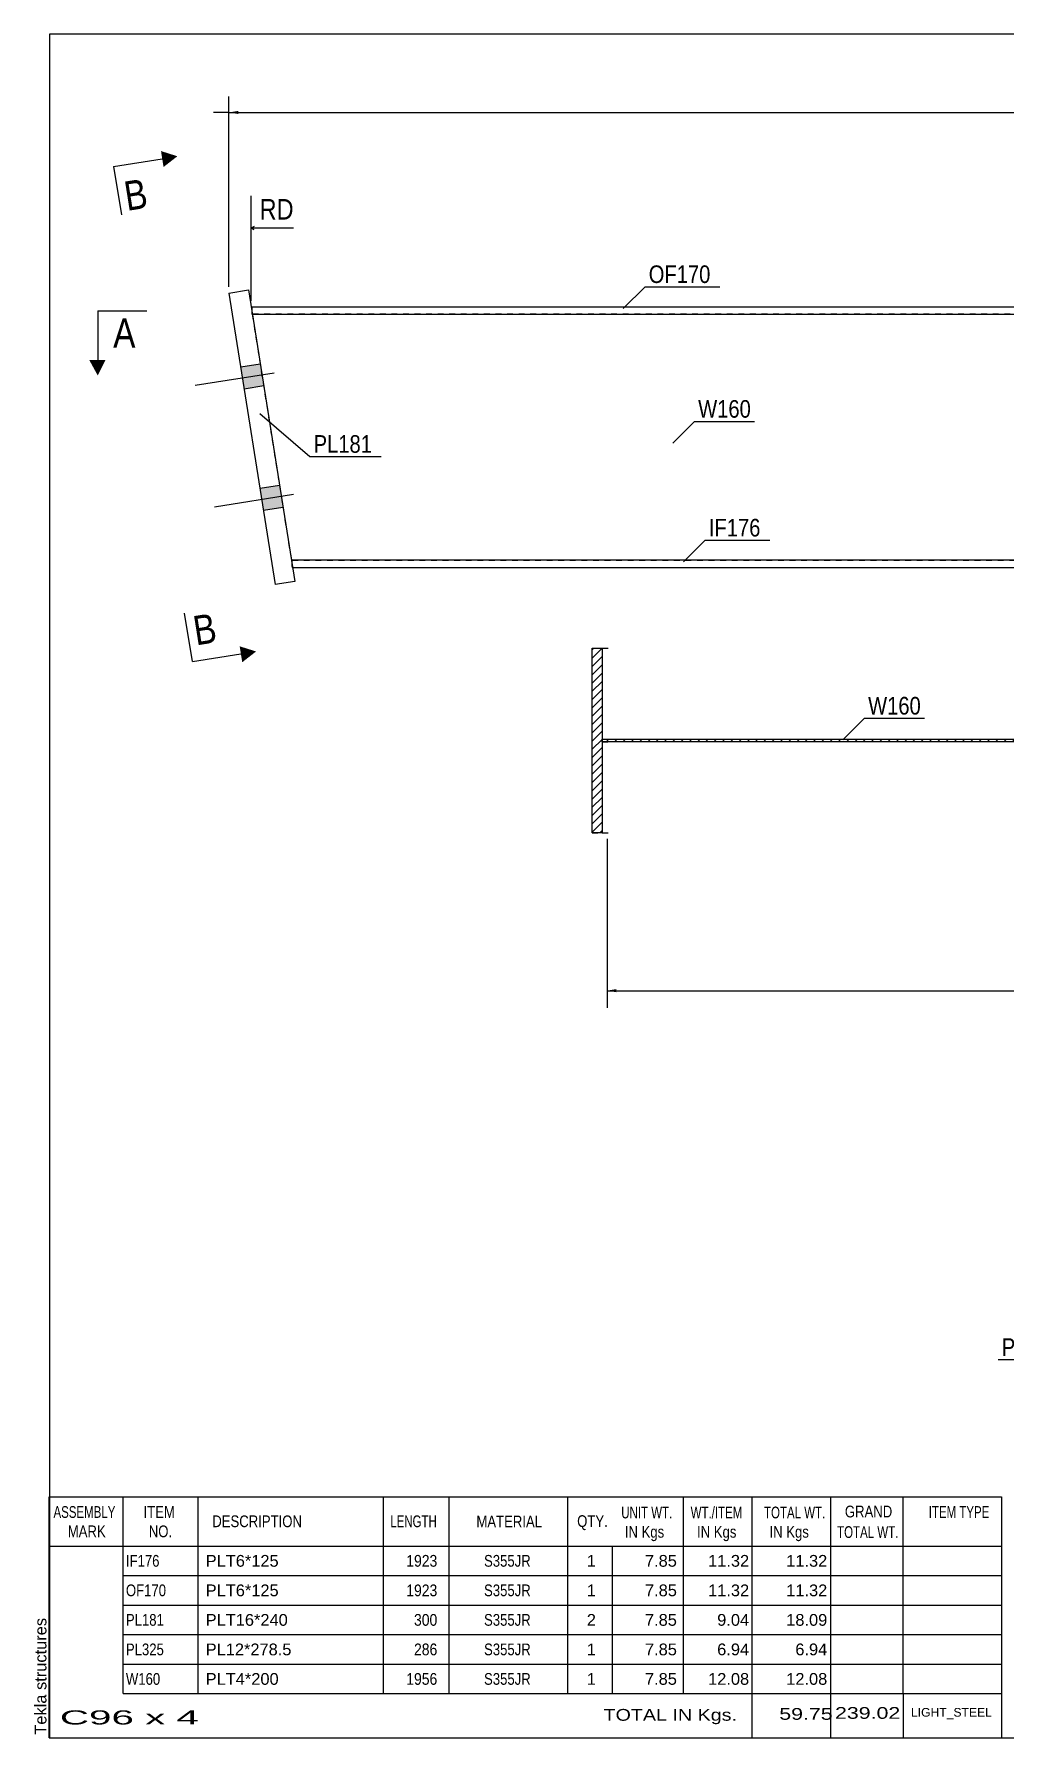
# Model space of a CAD drawing. Header units: millimetres. Extents: x -231 to 171, y -191 to 86.
# Drawn here: x -231.1 to -73, y -191.5 to 85.6 of the extents above; entities that cross this region are included whole.
import ezdxf

# ---------------------------------------------------------------- set-up
doc = ezdxf.new("R2010")
doc.units = ezdxf.units.MM
doc.linetypes.add('DXK_LINE_DOT1', pattern=[1.8814, 0.9407, -0.9407])
doc.styles.add('Arial', font='ARIAL.TTF', dxfattribs={"height": 0.2})
doc.styles.add('Arial Narrow', font='ARIALN.TTF', dxfattribs={"height": 0.2})

# ---------------------------------------------------------------- blocks, each defined once
blk = doc.blocks.new('Unknown-623535917-1209')
at = {"color": 5, "linetype": 'Continuous'}
for p, q in [((171.45, 85.55), (-228.55, 85.55)), ((-228.55, 85.55), (-228.55, -191.45)), ((171.45, -191.45), (171.45, 85.55)), ((-228.55, -191.45), (171.45, -191.45))]:
    blk.add_line(p, q, dxfattribs=at)
at = {"color": 174, "linetype": 'Continuous', "style": 'Arial'}
blk.add_text('Tekla structures', height=1.9102, rotation=90, dxfattribs=at).set_placement((-229.05, -190.95))
blk = doc.blocks.new('Bolt-623535917-1445 - 1431')
at = {"linetype": 'Continuous'}
for points in [[(-197.44, 31.4), (-196.87, 27.84), (-193.71, 28.35), (-194.28, 31.9)], [(-197.44, 31.4), (-196.87, 27.84), (-193.71, 28.35), (-194.28, 31.9)], [(-194.3, 11.65), (-193.73, 8.09), (-190.57, 8.59), (-191.14, 12.15)], [(-194.3, 11.65), (-193.73, 8.09), (-190.57, 8.59), (-191.14, 12.15)]]:
    blk.add_hatch(color=3, dxfattribs=at).paths.add_polyline_path(points)
at = {"color": 3, "linetype": 'Continuous'}
for p, q in [((-194.28, 31.9), (-197.44, 31.4)), ((-194.28, 31.9), (-197.44, 31.4)), ((-192.02, 30.44), (-204.86, 28.4)), ((-192.02, 30.44), (-204.86, 28.4)), ((-193.71, 28.35), (-196.87, 27.84)), ((-193.71, 28.35), (-196.87, 27.84)), ((-191.14, 12.15), (-194.3, 11.65)), ((-191.14, 12.15), (-194.3, 11.65)), ((-188.88, 10.69), (-201.72, 8.64)), ((-188.88, 10.69), (-201.72, 8.64)), ((-190.57, 8.59), (-193.73, 8.09)), ((-190.57, 8.59), (-193.73, 8.09))]:
    blk.add_line(p, q, dxfattribs=at)
blk = doc.blocks.new('Part-623535917-1451 - 1431')
at = {"color": 7, "linetype": 'DXK_LINE_DOT1'}
for p, q in [((-195.57, 40), (-189.2, 0)), ((-68.5, 40), (-195.57, 40)), ((115.39, 40), (-68.4, 40)), ((121.91, 0), (115.55, 40)), ((-189.05, 0), (-68.5, 0)), ((-68.4, 0), (121.91, 0))]:
    blk.add_line(p, q, dxfattribs=at)
at = {"color": 2, "linetype": 'Continuous'}
for p, q in [((115.39, 40), (115.55, 40)), ((-189.2, 0), (-189.05, 0))]:
    blk.add_line(p, q, dxfattribs=at)
blk = doc.blocks.new('Part-623535917-1495 - 1431')
at = {"color": 2, "linetype": 'Continuous'}
for p, q in [((-199.35, 43.45), (-196.19, 43.95)), ((-199.35, 43.45), (-191.82, -3.96)), ((-196.19, 43.95), (-188.66, -3.45)), ((-188.66, -3.45), (-191.82, -3.96))]:
    blk.add_line(p, q, dxfattribs=at)
blk = doc.blocks.new('Part-623535917-1522 - 1431')
at = {"color": 2, "linetype": 'Continuous'}
for p, q in [((-68.5, 0), (-189.05, 0)), ((-189.05, -1), (-189.05, 0)), ((121.91, 0), (-68.4, 0)), ((121.91, -1.2), (121.91, 0)), ((-189.01, -1.2), (-68.5, -1.2)), ((-68.4, -1.2), (121.91, -1.2))]:
    blk.add_line(p, q, dxfattribs=at)
at = {"color": 7, "linetype": 'DXK_LINE_DOT1'}
for p, q in [((-189.05, -1), (-189.05, -1.2)), ((-189.05, -1.2), (-189.01, -1.2))]:
    blk.add_line(p, q, dxfattribs=at)
blk = doc.blocks.new('Part-623535917-1544 - 1431')
at = {"color": 2, "linetype": 'Continuous'}
for p, q in [((-195.57, 40), (-195.57, 41.2)), ((-195.57, 41.2), (-68.5, 41.2)), ((-195.57, 40), (-68.5, 40)), ((-68.4, 41.2), (115.36, 41.2)), ((-68.4, 40), (115.39, 40)), ((115.39, 41), (115.39, 40))]:
    blk.add_line(p, q, dxfattribs=at)
at = {"color": 7, "linetype": 'DXK_LINE_DOT1'}
for p, q in [((115.36, 41.2), (115.39, 41.2)), ((115.39, 41.2), (115.39, 41))]:
    blk.add_line(p, q, dxfattribs=at)
blk = doc.blocks.new('Part-623535917-1307 - 1282')
at = {"linetype": 'Continuous'}
h = blk.add_hatch(dxfattribs=at)
h.set_pattern_fill('', scale=0.3, style=0, pattern_type=0)
h.set_pattern_definition([(45, (53.7333, -29.104), (-0.673519, 0.673519), [])])
h.paths.add_polyline_path([(53.73, -29.5), (53.73, -29.1), (-138.65, -29.1), (-138.65, -29.5)])
at = {"color": 7, "linetype": 'DXK_LINE_DOT1'}
for p, q in [((-138.65, -29.1), (-137.65, -29.1)), ((-138.65, -29.5), (-137.65, -29.5)), ((53.73, -29.1), (54.74, -29.1)), ((53.73, -29.5), (54.74, -29.5))]:
    blk.add_line(p, q, dxfattribs=at)
at = {"color": 2, "linetype": 'Continuous'}
for p, q in [((-138.65, -29.5), (-138.65, -29.1)), ((-138.65, -29.1), (53.73, -29.1)), ((53.73, -29.5), (-138.65, -29.5)), ((53.73, -29.1), (53.73, -29.5))]:
    blk.add_line(p, q, dxfattribs=at)
blk = doc.blocks.new('Part-623535917-1330 - 1282')
at = {"linetype": 'Continuous'}
h = blk.add_hatch(dxfattribs=at)
h.set_pattern_fill('', scale=0.3, style=0, pattern_type=0)
h.set_pattern_definition([(45, (-138.6523, -14.304), (-0.67352, 0.67352), [])])
h.paths.add_polyline_path([(-138.65, -44.3), (-138.65, -14.3), (-140.27, -14.3), (-140.27, -44.3)])
at = {"color": 7, "linetype": 'DXK_LINE_DOT1'}
for p, q in [((-140.27, -14.3), (-139.27, -14.3)), ((-140.27, -44.3), (-139.27, -44.3))]:
    blk.add_line(p, q, dxfattribs=at)
at = {"color": 2, "linetype": 'Continuous'}
for p, q in [((-140.27, -44.3), (-140.27, -14.3)), ((-140.27, -14.3), (-138.65, -14.3)), ((-138.65, -14.3), (-137.65, -14.3)), ((-138.65, -14.3), (-138.65, -44.3)), ((-138.65, -44.3), (-140.27, -44.3)), ((-138.65, -44.3), (-137.65, -44.3))]:
    blk.add_line(p, q, dxfattribs=at)
blk = doc.blocks.new('StraightDimension-623535917-2239 - 1431')
at = {"linetype": 'Continuous'}
for points in [[(-197.85, 72.56), (-199.35, 72.81), (-197.85, 73.06)], [(124.12, 73.06), (125.62, 72.81), (124.12, 72.56)]]:
    blk.add_hatch(color=4, dxfattribs=at).paths.add_polyline_path(points)
at = {"color": 4, "linetype": 'Continuous'}
for p, q in [((-199.35, 44.45), (-199.35, 75.41)), ((125.62, -1.95), (125.62, 75.41)), ((-199.35, 72.81), (-201.85, 72.81)), ((-199.35, 72.81), (125.62, 72.81)), ((125.62, 72.81), (128.12, 72.81))]:
    blk.add_line(p, q, dxfattribs=at)
at = {"color": 0}
blk.add_wipeout([(-31.9, 72.96), (-31.9, 77.86), (-41.83, 77.86), (-41.83, 72.96)], dxfattribs=at)
at = {"color": 4, "style": 'Arial Narrow'}
blk.add_text('1993', height=3.34, dxfattribs=at).set_placement((-41.13, 73.66))
blk = doc.blocks.new('StraightDimension-623535917-1579 - 1431')
at = {"linetype": 'Continuous'}
blk.add_hatch(color=4, dxfattribs=at).paths.add_polyline_path([(50.1, 53.35), (51.6, 53.1), (50.1, 52.85)])
at = {"color": 4, "linetype": 'Continuous'}
for p, q in [((51.6, 20.05), (51.6, 58.35)), ((39.94, 53.1), (51.6, 53.1))]:
    blk.add_line(p, q, dxfattribs=at)
at = {"color": 0, "linetype": 'Continuous'}
blk.add_wipeout([(-188.13, 54.7), (-188.13, 59.6), (-195.07, 59.6), (-195.07, 54.7)], dxfattribs=at)
at = {"color": 4, "linetype": 'Continuous'}
for p, q in [((-195.76, 42.2), (-195.76, 59.25)), ((-195.26, 54.25), (-195.76, 54)), ((-195.26, 53.75), (-195.76, 54)), ((-188.83, 54), (-195.76, 54))]:
    blk.add_line(p, q, dxfattribs=at)
at = {"color": 4, "linetype": 'Continuous', "style": 'Arial Narrow'}
blk.add_text('RD', height=3.34, dxfattribs=at).set_placement((-194.37, 55.4))
at = {"color": 0}
blk.add_wipeout([(50.74, 54.15), (50.74, 59.05), (40.8, 59.05), (40.8, 54.15)], dxfattribs=at)
at = {"color": 4, "style": 'Arial Narrow'}
blk.add_text('1605', height=3.34, dxfattribs=at).set_placement((41.5, 54.85))
blk = doc.blocks.new('StraightDimension-623535917-1369 - 1282')
at = {"linetype": 'Continuous'}
for points in [[(-136.35, -70.23), (-137.85, -69.98), (-136.35, -69.73)], [(19.09, -69.73), (20.59, -69.98), (19.09, -70.23)]]:
    blk.add_hatch(color=4, dxfattribs=at).paths.add_polyline_path(points)
at = {"color": 4, "linetype": 'Continuous'}
for p, q in [((-137.85, -45.3), (-137.85, -72.78)), ((20.59, -51.75), (20.59, -72.78)), ((-137.85, -69.98), (20.59, -69.98))]:
    blk.add_line(p, q, dxfattribs=at)
at = {"color": 0}
blk.add_wipeout([(-53.66, -69.83), (-53.66, -64.93), (-63.59, -64.93), (-63.59, -69.83)], dxfattribs=at)
at = {"color": 4, "style": 'Arial Narrow'}
blk.add_text('1584', height=3.34, dxfattribs=at).set_placement((-62.89, -69.13))
blk = doc.blocks.new('CBS_BOM-623535917-2699')
at = {"color": 7, "linetype": 'Continuous'}
for p, q in [((-228.58, -160.28), (-228.58, -152.28)), ((-228.58, -152.28), (-73.66, -152.28)), ((-216.58, -160.28), (-216.58, -152.28)), ((-204.39, -160.28), (-204.39, -152.28)), ((-174.23, -160.28), (-174.23, -152.28)), ((-163.55, -160.28), (-163.55, -152.28)), ((-144.23, -160.28), (-144.23, -152.28)), ((-125.43, -160.28), (-125.43, -152.28)), ((-114.22, -160.28), (-114.22, -152.28)), ((-101.43, -160.28), (-101.43, -152.28)), ((-89.68, -160.28), (-89.68, -152.28)), ((-73.66, -152.28), (-73.66, -160.27)), ((-228.58, -160.28), (-73.66, -160.28)), ((-228.58, -165.08), (-228.58, -160.28)), ((-216.58, -165.08), (-216.58, -160.28)), ((-204.39, -165.08), (-204.39, -160.28)), ((-174.23, -165.08), (-174.23, -160.28)), ((-163.55, -165.08), (-163.55, -160.28)), ((-144.23, -165.08), (-144.23, -160.28)), ((-136.97, -165.08), (-136.97, -160.28)), ((-125.43, -165.08), (-125.43, -160.28)), ((-114.22, -165.08), (-114.22, -160.28)), ((-101.43, -165.08), (-101.43, -160.28)), ((-89.66, -165.08), (-89.66, -160.28)), ((-73.66, -160.28), (-73.66, -165.08)), ((-228.58, -169.88), (-228.58, -165.08)), ((-216.58, -165.08), (-73.66, -165.08)), ((-216.58, -169.88), (-216.58, -165.08)), ((-204.39, -169.88), (-204.39, -165.08)), ((-174.23, -169.88), (-174.23, -165.08)), ((-163.55, -169.88), (-163.55, -165.08)), ((-144.23, -169.88), (-144.23, -165.08)), ((-136.97, -169.88), (-136.97, -165.08)), ((-125.43, -169.88), (-125.43, -165.08)), ((-114.22, -169.88), (-114.22, -165.08)), ((-101.43, -169.88), (-101.43, -165.08)), ((-89.66, -169.88), (-89.66, -165.08)), ((-73.66, -165.08), (-73.66, -169.88)), ((-228.58, -174.68), (-228.58, -169.88)), ((-216.58, -169.88), (-73.66, -169.88)), ((-216.58, -174.68), (-216.58, -169.88)), ((-204.39, -174.68), (-204.39, -169.88)), ((-174.23, -174.68), (-174.23, -169.88)), ((-163.55, -174.68), (-163.55, -169.88)), ((-144.23, -174.68), (-144.23, -169.88)), ((-136.97, -174.68), (-136.97, -169.88)), ((-125.43, -174.68), (-125.43, -169.88)), ((-114.22, -174.68), (-114.22, -169.88)), ((-101.43, -174.68), (-101.43, -169.88)), ((-89.66, -174.68), (-89.66, -169.88)), ((-73.66, -169.88), (-73.66, -174.68)), ((-228.58, -179.48), (-228.58, -174.68)), ((-216.58, -174.68), (-73.66, -174.68)), ((-216.58, -179.48), (-216.58, -174.68)), ((-204.39, -179.48), (-204.39, -174.68)), ((-174.23, -179.48), (-174.23, -174.68)), ((-163.55, -179.48), (-163.55, -174.68)), ((-144.23, -179.48), (-144.23, -174.68)), ((-136.97, -179.48), (-136.97, -174.68)), ((-125.43, -179.48), (-125.43, -174.68)), ((-114.22, -179.48), (-114.22, -174.68)), ((-101.43, -179.48), (-101.43, -174.68)), ((-89.66, -179.48), (-89.66, -174.68)), ((-73.66, -174.68), (-73.66, -179.48)), ((-228.58, -184.28), (-228.58, -179.48)), ((-216.58, -179.48), (-73.66, -179.48)), ((-216.58, -184.28), (-216.58, -179.48)), ((-204.39, -184.28), (-204.39, -179.48)), ((-174.23, -184.28), (-174.23, -179.48)), ((-163.55, -184.28), (-163.55, -179.48)), ((-144.23, -184.28), (-144.23, -179.48)), ((-136.97, -184.28), (-136.97, -179.48)), ((-125.43, -184.28), (-125.43, -179.48)), ((-114.22, -184.28), (-114.22, -179.48)), ((-101.43, -184.28), (-101.43, -179.48)), ((-89.66, -184.28), (-89.66, -179.48)), ((-73.66, -179.48), (-73.66, -184.28)), ((-228.58, -191.48), (-228.58, -184.3)), ((-216.58, -184.28), (-73.66, -184.28)), ((-114.22, -191.48), (-114.22, -184.3)), ((-101.43, -191.48), (-101.43, -184.3)), ((-89.63, -191.48), (-89.63, -184.3)), ((-73.66, -184.28), (-73.66, -191.48)), ((-228.58, -191.48), (-73.66, -191.48))]:
    blk.add_line(p, q, dxfattribs=at)
at = {"color": 3, "linetype": 'Continuous', "style": 'Arial'}
for s, height, width, p in [('ASSEMBLY', 1.91, 0.7, (-227.9, -155.7)), ('ITEM', 1.91, 0.8, (-213.25, -155.7)), ('UNIT WT.', 1.91, 0.7, (-135.54, -155.78)), ('WT./ITEM', 1.91, 0.7, (-124.25, -155.78)), ('TOTAL WT.', 1.91, 0.7, (-112.31, -155.78)), ('GRAND', 1.91, 0.8, (-99.16, -155.62)), ('ITEM TYPE', 1.91, 0.7, (-85.52, -155.7)), ('MARK', 1.91, 0.8, (-225.58, -158.84)), ('NO.', 1.91, 0.8, (-212.4, -158.84)), ('DESCRIPTION', 1.9102, 0.8, (-202.07, -157.21)), ('LENGTH', 1.91, 0.7, (-173.12, -157.21)), ('MATERIAL', 1.91, 0.8, (-159.1, -157.25)), ('QTY.', 1.91, 0.8, (-142.71, -157.18)), ('IN Kgs', 1.91, 0.8, (-134.96, -158.92)), ('IN Kgs', 1.91, 0.8, (-123.21, -158.92)), ('IN Kgs', 1.91, 0.8, (-111.42, -158.92)), ('TOTAL WT.', 1.91, 0.7, (-100.42, -158.96))]:
    blk.add_text(s, height=height, dxfattribs=dict(at, width=width)).set_placement(p)
at = {"color": 7, "linetype": 'Continuous', "style": 'Arial'}
for s, width, p in [('IF176', 0.8, (-216.12, -163.64)), ('1923', 0.85, (-170.51, -163.64)), ('S355JR', 0.8, (-157.86, -163.64)), ('OF170', 0.8, (-216.12, -168.44)), ('1923', 0.85, (-170.51, -168.44)), ('S355JR', 0.8, (-157.86, -168.44)), ('PL181', 0.8, (-216.12, -173.24)), ('300', 0.85, (-169.25, -173.24)), ('S355JR', 0.8, (-157.86, -173.24)), ('PL325', 0.8, (-216.12, -178.04)), ('286', 0.85, (-169.25, -178.04)), ('S355JR', 0.8, (-157.86, -178.04)), ('W160', 0.8, (-216.12, -182.84)), ('1956', 0.85, (-170.51, -182.84)), ('S355JR', 0.8, (-157.86, -182.84))]:
    blk.add_text(s, height=1.91, dxfattribs=dict(at, width=width)).set_placement(p)
for s, p in [('PLT6*125', (-203.14, -163.64)), ('1', (-141.14, -163.64)), ('7.85', (-131.68, -163.64)), ('11.32', (-121.41, -163.64)), ('11.32', (-108.7, -163.64)), ('PLT6*125', (-203.14, -168.44)), ('1', (-141.14, -168.44)), ('7.85', (-131.68, -168.44)), ('11.32', (-121.41, -168.44)), ('11.32', (-108.7, -168.44)), ('PLT16*240', (-203.14, -173.24)), ('2', (-141.14, -173.24)), ('7.85', (-131.68, -173.24)), ('9.04', (-119.93, -173.24)), ('18.09', (-108.7, -173.24)), ('PL12*278.5', (-203.14, -178.04)), ('1', (-141.14, -178.04)), ('7.85', (-131.68, -178.04)), ('6.94', (-119.93, -178.04)), ('6.94', (-107.22, -178.04)), ('PLT4*200', (-203.14, -182.84)), ('1', (-141.14, -182.84)), ('7.85', (-131.68, -182.84)), ('12.08', (-121.41, -182.84)), ('12.08', (-108.7, -182.84))]:
    blk.add_text(s, height=1.91, dxfattribs=at).set_placement(p)
at = {"color": 6, "linetype": 'Continuous', "style": 'Arial'}
for s, height, width, p in [('C96 x 4', 2.292, 2.05, (-226.86, -189.29)), ('TOTAL IN Kgs.', 1.9102, 1.2, (-138.42, -188.68)), ('59.75', 1.91, 1.3, (-109.83, -188.53)), ('239.02', 1.91, 1.3, (-100.76, -188.37))]:
    blk.add_text(s, height=height, dxfattribs=dict(at, width=width)).set_placement(p)
blk.add_text('LIGHT_STEEL', height=1.4135, dxfattribs=at).set_placement((-88.41, -188.02))
blk = doc.blocks.new('Mark-623535917-1447 - 1431')
at = {"color": 0}
blk.add_wipeout([(-114.44, 23.18), (-114.44, 26.18), (-123.03, 26.18), (-123.03, 23.18)], dxfattribs=at)
blk.add_wipeout([(-114.44, 23.18), (-114.44, 26.18), (-123.03, 26.18), (-123.03, 23.18)], dxfattribs=at)
at = {"color": 7, "linetype": 'Continuous'}
for p, q in [((-127.16, 19.04), (-123.63, 22.58)), ((-123.63, 22.58), (-113.84, 22.58))]:
    blk.add_line(p, q, dxfattribs=at)
at = {"color": 3, "style": 'Arial Narrow'}
blk.add_text('W160', height=2.863, dxfattribs=at).set_placement((-123.03, 23.18))
blk = doc.blocks.new('SectionMark-623535917-1654 - 1431')
at = {"linetype": 'Continuous'}
for points in [[(-210.41, 66.53), (-207.75, 65.69), (-210, 63.94)], [(-197.61, -13.99), (-194.94, -14.83), (-197.2, -16.58)]]:
    blk.add_hatch(color=30, dxfattribs=at).paths.add_polyline_path(points)
at = {"color": 30, "linetype": 'Continuous'}
blk.add_line((-218.12, 64.04), (-210.22, 65.29), dxfattribs=at)
at = {"color": 0, "linetype": 'Continuous'}
for points in [[(-212.34, 57.36), (-213.13, 62.3), (-216.74, 61.73), (-215.95, 56.79)], [(-201.11, -13.28), (-201.9, -8.34), (-205.5, -8.92), (-204.72, -13.86)]]:
    blk.add_wipeout(points, dxfattribs=at)
at = {"color": 30, "linetype": 'Continuous'}
for p, q in [((-218.12, 64.04), (-216.86, 56.14)), ((-205.31, -16.48), (-206.57, -8.58)), ((-205.31, -16.48), (-197.41, -15.23))]:
    blk.add_line(p, q, dxfattribs=at)
at = {"color": 6, "linetype": 'Continuous', "style": 'Arial Narrow'}
for p in [(-215.95, 56.79), (-204.72, -13.86)]:
    blk.add_text('B', height=4.77, rotation=9.0355, dxfattribs=at).set_placement(p)
blk = doc.blocks.new('Mark-623535917-1491 - 1431')
at = {"color": 0}
blk.add_wipeout([(-176.08, 17.48), (-176.08, 20.48), (-185.58, 20.48), (-185.58, 17.48)], dxfattribs=at)
blk.add_wipeout([(-176.08, 17.48), (-176.08, 20.48), (-185.58, 20.48), (-185.58, 17.48)], dxfattribs=at)
at = {"color": 7, "linetype": 'Continuous'}
for p, q in [((-194.33, 23.88), (-186.18, 16.88)), ((-186.18, 16.88), (-174.58, 16.88))]:
    blk.add_line(p, q, dxfattribs=at)
at = {"color": 3, "style": 'Arial Narrow'}
blk.add_text('PL181', height=2.863, dxfattribs=at).set_placement((-185.58, 17.48))
blk = doc.blocks.new('Mark-623535917-1518 - 1431')
at = {"color": 0}
blk.add_wipeout([(-112.88, 3.87), (-112.88, 6.87), (-121.29, 6.87), (-121.29, 3.87)], dxfattribs=at)
blk.add_wipeout([(-112.88, 3.87), (-112.88, 6.87), (-121.29, 6.87), (-121.29, 3.87)], dxfattribs=at)
at = {"color": 7, "linetype": 'Continuous'}
for p, q in [((-125.43, -0.26), (-121.89, 3.27)), ((-121.89, 3.27), (-111.38, 3.27))]:
    blk.add_line(p, q, dxfattribs=at)
at = {"color": 3, "style": 'Arial Narrow'}
blk.add_text('IF176', height=2.863, dxfattribs=at).set_placement((-121.29, 3.87))
blk = doc.blocks.new('Mark-623535917-1540 - 1431')
at = {"color": 0}
blk.add_wipeout([(-121.02, 45.08), (-121.02, 48.08), (-131.07, 48.08), (-131.07, 45.08)], dxfattribs=at)
blk.add_wipeout([(-121.02, 45.08), (-121.02, 48.08), (-131.07, 48.08), (-131.07, 45.08)], dxfattribs=at)
at = {"color": 7, "linetype": 'Continuous'}
for p, q in [((-135.2, 40.94), (-131.67, 44.48)), ((-131.67, 44.48), (-119.52, 44.48))]:
    blk.add_line(p, q, dxfattribs=at)
at = {"color": 3, "style": 'Arial Narrow'}
blk.add_text('OF170', height=2.863, dxfattribs=at).set_placement((-131.07, 45.08))
blk = doc.blocks.new('SectionMark-623535917-1656 - 1431')
at = {"linetype": 'Continuous'}
for points in [[(-219.45, 32.54), (-220.7, 30.04), (-222.07, 32.54)], [(161.7, 32.54), (160.45, 30.04), (159.08, 32.54)]]:
    blk.add_hatch(color=30, dxfattribs=at).paths.add_polyline_path(points)
at = {"color": 30, "linetype": 'Continuous'}
for p, q in [((-220.7, 40.54), (-220.7, 32.54)), ((160.45, 40.54), (160.45, 32.54))]:
    blk.add_line(p, q, dxfattribs=at)
at = {"color": 0, "linetype": 'Continuous'}
for points in [[(-214.54, 34.54), (-214.54, 39.54), (-218.2, 39.54), (-218.2, 34.54)], [(157.95, 34.54), (157.95, 39.54), (154.3, 39.54), (154.3, 34.54)]]:
    blk.add_wipeout(points, dxfattribs=at)
at = {"color": 30, "linetype": 'Continuous'}
for p, q in [((-220.7, 40.54), (-212.7, 40.54)), ((160.45, 40.54), (152.45, 40.54))]:
    blk.add_line(p, q, dxfattribs=at)
at = {"color": 6, "linetype": 'Continuous', "style": 'Arial Narrow'}
for p in [(-218.2, 34.54), (154.3, 34.54)]:
    blk.add_text('A', height=4.77, dxfattribs=at).set_placement(p)
blk = doc.blocks.new('Mark-623535917-1302 - 1282')
at = {"color": 0}
blk.add_wipeout([(-86.79, -25.08), (-86.79, -22.08), (-95.38, -22.08), (-95.38, -25.08)], dxfattribs=at)
blk.add_wipeout([(-86.79, -25.08), (-86.79, -22.08), (-95.38, -22.08), (-95.38, -25.08)], dxfattribs=at)
at = {"color": 7, "linetype": 'Continuous'}
for p, q in [((-99.51, -29.21), (-95.98, -25.68)), ((-95.98, -25.68), (-86.19, -25.68))]:
    blk.add_line(p, q, dxfattribs=at)
at = {"color": 3, "style": 'Arial Narrow'}
blk.add_text('W160', height=2.863, dxfattribs=at).set_placement((-95.38, -25.08))
blk = doc.blocks.new('Mark-623535917-1675 - 1660')
at = {"color": 7, "linetype": 'Continuous'}
blk.add_line((-59.13, -136.02), (-62.63, -129.96), dxfattribs=at)
at = {"color": 0}
blk.add_wipeout([(-64.13, -129.36), (-64.13, -126.36), (-73.63, -126.36), (-73.63, -129.36)], dxfattribs=at)
blk.add_wipeout([(-64.13, -129.36), (-64.13, -126.36), (-73.63, -126.36), (-73.63, -129.36)], dxfattribs=at)
at = {"color": 7, "linetype": 'Continuous'}
blk.add_line((-74.23, -129.96), (-62.63, -129.96), dxfattribs=at)
at = {"color": 3, "style": 'Arial Narrow'}
blk.add_text('PL181', height=2.863, dxfattribs=at).set_placement((-73.63, -129.36))

msp = doc.modelspace()

# ---------------------------------------------------------------- block references
for name in ['Unknown-623535917-1209', 'Part-623535917-1495 - 1431', 'Part-623535917-1544 - 1431', 'Part-623535917-1451 - 1431', 'Bolt-623535917-1445 - 1431', 'Part-623535917-1522 - 1431', 'Part-623535917-1330 - 1282', 'Part-623535917-1307 - 1282', 'CBS_BOM-623535917-2699']:
    msp.add_blockref(name, (0, 0))

# ---------------------------------------------------------------- next in the draw order: block references
for name in ['StraightDimension-623535917-2239 - 1431', 'Mark-623535917-1302 - 1282', 'StraightDimension-623535917-1369 - 1282', 'Mark-623535917-1675 - 1660']:
    msp.add_blockref(name, (0, 0))

# ---------------------------------------------------------------- next in the draw order: block references
for name in ['StraightDimension-623535917-1579 - 1431', 'Mark-623535917-1518 - 1431']:
    msp.add_blockref(name, (0, 0))

# ---------------------------------------------------------------- next in the draw order: block references
for name in ['SectionMark-623535917-1654 - 1431', 'Mark-623535917-1540 - 1431', 'Mark-623535917-1447 - 1431']:
    msp.add_blockref(name, (0, 0))

# ---------------------------------------------------------------- next in the draw order: block references
for name in ['SectionMark-623535917-1656 - 1431', 'Mark-623535917-1491 - 1431']:
    msp.add_blockref(name, (0, 0))

doc.saveas('drawing.dxf')
